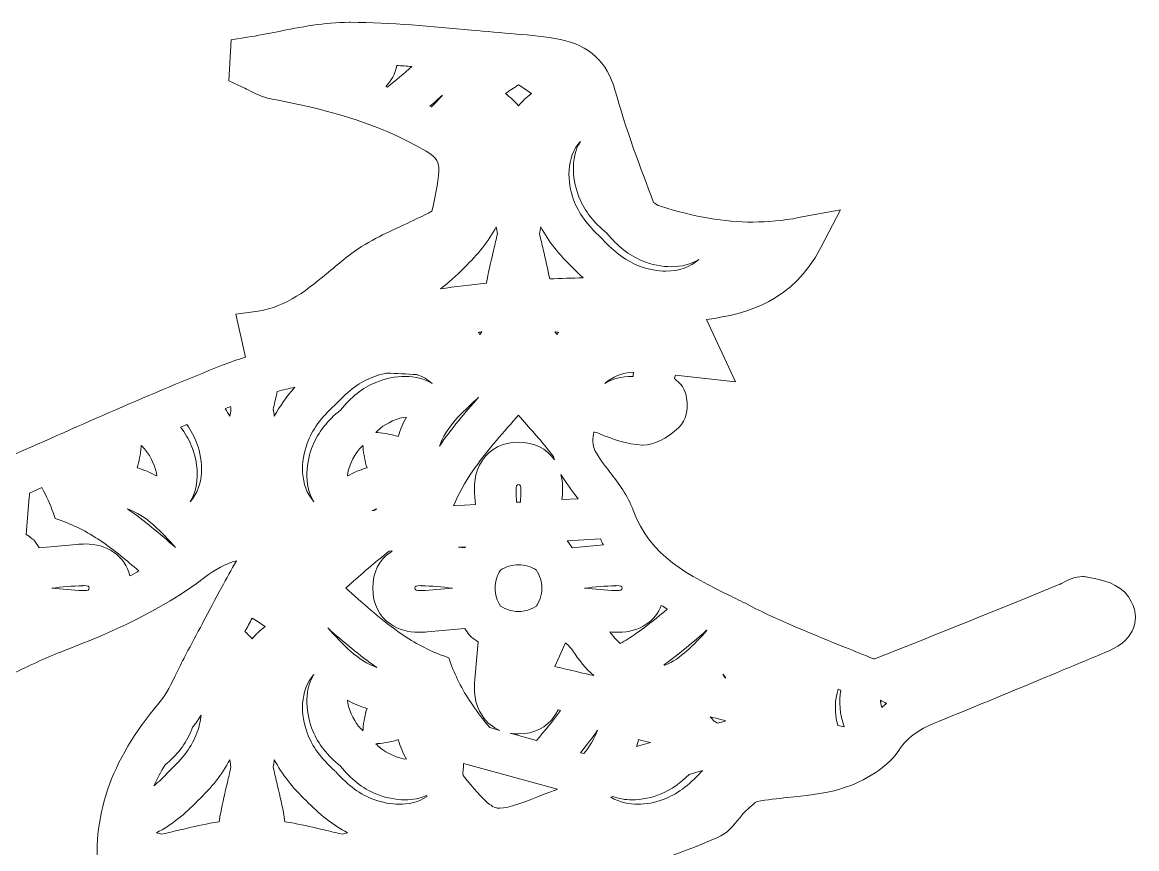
# Model space of a CAD drawing. Header units: inches. Extents: x 95 to 3545, y -2258 to -163.
# Drawn here: x 2875 to 3545, y -1879 to -1382 of the extents above; entities that cross this region are included whole.
import ezdxf

# ---------------------------------------------------------------- set-up
doc = ezdxf.new("R2010")
doc.units = ezdxf.units.IN
doc.header["$MEASUREMENT"] = 0
doc.layers.add('Layer 1', color=7, linetype='Continuous')

msp = doc.modelspace()

# ---------------------------------------------------------------- linework, layer by layer
at = {"layer": 'Layer 1', "lineweight": 0}
for points, knots in [([(2806.78, -2239.22), (2806.78, -2239.22), (2802.65, -2240.15), (2802.65, -2240.15), (2802.65, -2240.15), (2783.25, -2223.88), (2783.25, -2223.88), (2783.25, -2223.88), (2797.83, -2214.8), (2797.83, -2214.8), (2801.33, -2212.62), (2804.89, -2210.29), (2808.34, -2208.04), (2814.5, -2204.01), (2820.82, -2199.87), (2827.48, -2196.09), (2827.48, -2196.09), (2840.14, -2185.13), (2840.14, -2185.13), (2847.55, -2178.72), (2855.78, -2174.09), (2864.15, -2170.09), (2864.15, -2170.09), (2853.38, -2146.98), (2853.38, -2146.98), (2853.38, -2146.98), (2878.96, -2135.83), (2878.96, -2135.83), (2878.96, -2135.83), (2877.09, -2115.38), (2877.09, -2115.38), (2877.09, -2115.38), (2888.83, -2113.72), (2888.83, -2113.72), (2891.7, -2113.32), (2894.58, -2112.93), (2897.46, -2112.54), (2903.59, -2111.72), (2909.92, -2110.86), (2916, -2109.85), (2931.67, -2107.24), (2935.93, -2101.72), (2942.46, -2084.07), (2946.91, -2072.07), (2950.53, -2059), (2953.26, -2045.13), (2953.26, -2045.13), (2950.76, -2046.56), (2950.76, -2046.56), (2950.12, -2046.93), (2949.55, -2047.31), (2948.95, -2047.72), (2948.95, -2047.72), (2948.86, -2047.78), (2948.86, -2047.78), (2946.77, -2049.21), (2943.59, -2051.38), (2939.04, -2051.59), (2932.53, -2051.91), (2925.88, -2052.28), (2919.45, -2052.64), (2901.54, -2053.64), (2883.05, -2054.67), (2864.49, -2054.67), (2863, -2054.67), (2861.5, -2054.67), (2860.01, -2054.65), (2860.01, -2054.65), (2858.76, -2054.64), (2858.76, -2054.64), (2848, -2054.64), (2843.54, -2055.94), (2838.41, -2063.63), (2810.11, -2106.08), (2772.09, -2140.61), (2722.18, -2169.2), (2708.92, -2176.79), (2696.48, -2186.95), (2684.45, -2196.79), (2678.91, -2201.32), (2673.19, -2205.99), (2667.5, -2210.33), (2667.5, -2210.33), (2650.2, -2223.5), (2650.2, -2223.5), (2650.2, -2223.5), (2639.29, -2214.59), (2639.29, -2214.59), (2639.29, -2214.59), (2648.26, -2196), (2648.26, -2196), (2648.26, -2196), (2634.39, -2198.38), (2634.39, -2198.38), (2634.39, -2198.38), (2627.88, -2182.1), (2627.88, -2182.1), (2618.61, -2181.45), (2608.89, -2179.55), (2597.69, -2176.21), (2595.72, -2175.62), (2592.61, -2175.59), (2589.01, -2175.57), (2586.67, -2175.55), (2584.06, -2175.52), (2581.23, -2175.36), (2581.23, -2175.36), (2563.26, -2174.29), (2563.26, -2174.29), (2563.26, -2174.29), (2550.88, -2179.37), (2550.88, -2179.37), (2550.88, -2179.37), (2535.96, -2159.72), (2535.96, -2159.72), (2535.96, -2159.72), (2548.87, -2149.39), (2548.87, -2149.39), (2548.87, -2149.39), (2542.9, -2148.95), (2542.9, -2148.95), (2542.9, -2148.95), (2540.58, -2135.09), (2540.58, -2135.09), (2540.58, -2135.09), (2570.68, -2122.18), (2570.68, -2122.18), (2570.68, -2122.18), (2566.14, -2109.22), (2566.14, -2109.22), (2566.14, -2109.22), (2571.94, -2105.67), (2571.94, -2105.67), (2571.94, -2105.67), (2568.7, -2088.4), (2568.7, -2088.4), (2568.7, -2088.4), (2578.83, -2084.88), (2578.83, -2084.88), (2580.41, -2084.33), (2582.02, -2083.86), (2583.32, -2083.48), (2585.52, -2082.84), (2587.59, -2082.23), (2588.81, -2081.53), (2594, -2078.53), (2599.3, -2075.69), (2604.42, -2072.94), (2616.71, -2066.34), (2629.42, -2059.52), (2639.63, -2051.06), (2673.6, -2022.93), (2714.58, -2005.84), (2768.58, -1997.29), (2781.48, -1995.25), (2794.47, -1994.78), (2807.02, -1994.33), (2807.02, -1994.33), (2807.15, -1994.33), (2807.15, -1994.33), (2810.52, -1994.2), (2813.88, -1994.08), (2817.23, -1993.93), (2825.42, -1993.56), (2828.62, -1992.36), (2831.42, -1985.99), (2842.27, -1961.3), (2859.33, -1939.77), (2880.76, -1923.73), (2880.76, -1923.73), (2885.73, -1920), (2885.73, -1920), (2885.73, -1920), (2928.66, -1932.48), (2928.66, -1932.48), (2928.66, -1932.48), (2921.44, -1946.01), (2921.44, -1946.01), (2920.96, -1946.92), (2920.82, -1947.3), (2920.78, -1947.46), (2921.03, -1948.21), (2922.65, -1949.96), (2925.59, -1952.7), (2925.59, -1952.7), (2934.18, -1948.97), (2934.18, -1948.97), (2933.33, -1946.17), (2932.46, -1943.4), (2931.61, -1940.7), (2931.61, -1940.7), (2931.56, -1940.53), (2931.56, -1940.53), (2927.01, -1925.96), (2922.71, -1912.2), (2920.67, -1897.33), (2915.61, -1860.35), (2927.4, -1825.59), (2956.71, -1791.07), (2961.06, -1785.95), (2964.36, -1779.15), (2967.85, -1771.94), (2969.46, -1768.62), (2971.11, -1765.22), (2972.91, -1761.89), (2976.27, -1755.65), (2979.61, -1749.33), (2982.84, -1743.22), (2982.84, -1743.22), (2983.13, -1742.68), (2983.13, -1742.68), (2986.81, -1735.72), (2990.62, -1728.52), (2994.44, -1721.46), (2997.32, -1716.15), (3000.25, -1710.86), (3003.27, -1705.44), (2996.85, -1707.35), (2990.62, -1710.66), (2984.15, -1715.55), (2957.05, -1736.01), (2927.66, -1748.73), (2899.94, -1759.42), (2889.94, -1763.28), (2879.86, -1768.06), (2870.11, -1772.67), (2858.28, -1778.27), (2846.06, -1784.06), (2833.3, -1788.61), (2804.62, -1798.84), (2773.97, -1809.34), (2742.41, -1815.5), (2725.58, -1818.78), (2708.53, -1819.21), (2695.57, -1819.21), (2689.09, -1819.21), (2682.55, -1819.09), (2676.23, -1818.97), (2672.01, -1818.9), (2667.78, -1818.82), (2663.56, -1818.78), (2663.56, -1818.78), (2637.33, -1818.51), (2637.33, -1818.51), (2637.33, -1818.51), (2634.72, -1804.3), (2634.72, -1804.3), (2634.72, -1804.3), (2635.99, -1803.81), (2635.99, -1803.81), (2635.99, -1803.81), (2632.82, -1784.6), (2632.82, -1784.6), (2632.82, -1784.6), (2610.07, -1786.16), (2610.07, -1786.16), (2610.07, -1786.16), (2606.64, -1772.67), (2606.64, -1772.67), (2593.9, -1770.98), (2579.57, -1766.93), (2565.75, -1756.96), (2565.75, -1756.96), (2538.56, -1737.35), (2538.56, -1737.35), (2538.56, -1737.35), (2571.5, -1734.49), (2571.5, -1734.49), (2571.5, -1734.49), (2564.72, -1732.66), (2564.72, -1732.66), (2564.72, -1732.66), (2569.51, -1710.62), (2569.51, -1710.62), (2569.51, -1710.62), (2575.88, -1708.4), (2575.88, -1708.4), (2575.88, -1708.4), (2576.04, -1708.33), (2576.04, -1708.33), (2577.48, -1707.65), (2580.1, -1706.41), (2583.6, -1706.41), (2583.6, -1706.41), (2583.86, -1706.41), (2583.86, -1706.41), (2583.86, -1706.41), (2585.21, -1706.5), (2585.21, -1706.5), (2585.21, -1706.5), (2585.48, -1706.54), (2585.48, -1706.54), (2599.81, -1708.42), (2614.47, -1709.37), (2629.05, -1709.37), (2689.19, -1709.37), (2750.71, -1694.1), (2828.51, -1659.85), (2841.81, -1653.99), (2855.15, -1648.06), (2868.04, -1642.32), (2909.3, -1623.97), (2951.96, -1604.99), (2994.71, -1587.96), (2999.38, -1586.11), (3004.1, -1584.49), (3008.76, -1583.05), (3008.76, -1583.05), (3002.93, -1557.16), (3002.93, -1557.16), (3002.93, -1557.16), (3016.35, -1555.31), (3016.35, -1555.31), (3033.5, -1552.94), (3046.43, -1542.16), (3060.13, -1530.75), (3063.53, -1527.91), (3067.05, -1524.99), (3070.66, -1522.16), (3080.99, -1514.06), (3092.72, -1508.66), (3104.07, -1503.44), (3108.99, -1501.17), (3114.07, -1498.83), (3118.76, -1496.38), (3119.26, -1496.11), (3119.81, -1495.84), (3120.38, -1495.56), (3120.5, -1495.5), (3120.68, -1495.41), (3120.89, -1495.3), (3122.82, -1487.33), (3124.64, -1478.96), (3124.99, -1470.87), (3125.2, -1466.04), (3124.15, -1463.21), (3117.37, -1459.21), (3086.7, -1441.13), (3052.96, -1433.13), (3023.99, -1427.69), (3018.68, -1426.69), (3014.11, -1424.31), (3010.44, -1422.39), (3008.98, -1421.64), (3007.73, -1420.98), (3006.51, -1420.44), (3006.51, -1420.44), (2998.67, -1416.94), (2998.67, -1416.94), (2998.67, -1416.94), (3000.07, -1392.25), (3000.07, -1392.25), (3000.07, -1392.25), (3010, -1390.69), (3010, -1390.69), (3015.91, -1389.75), (3022.06, -1388.53), (3028, -1387.35), (3041.96, -1384.56), (3056.34, -1381.69), (3071.08, -1381.69), (3071.08, -1381.69), (3071.99, -1381.7), (3071.99, -1381.7), (3096.44, -1381.9), (3120.97, -1384.18), (3144.69, -1386.37), (3153.55, -1387.19), (3162.71, -1388.04), (3171.75, -1388.77), (3180.25, -1389.45), (3189.28, -1390.27), (3198.18, -1392.04), (3215.41, -1395.48), (3226.46, -1405.68), (3231.02, -1422.36), (3237.4, -1445.64), (3246.33, -1469.16), (3254.25, -1489.97), (3254.91, -1490.59), (3256.65, -1491.81), (3258.31, -1492.33), (3279.23, -1498.8), (3296.89, -1501.82), (3313.89, -1501.82), (3323.02, -1501.82), (3332.06, -1500.95), (3341.51, -1499.16), (3341.51, -1499.16), (3366.76, -1494.38), (3366.76, -1494.38), (3366.76, -1494.38), (3354.86, -1517.16), (3354.86, -1517.16), (3338.12, -1549.22), (3311.15, -1556.93), (3286.14, -1560.47), (3286.14, -1560.47), (3303.62, -1597.81), (3303.62, -1597.81), (3303.62, -1597.81), (3267.34, -1593.83), (3267.34, -1593.83), (3267.06, -1594.71), (3266.83, -1595.54), (3266.77, -1596.03), (3266.96, -1596.19), (3267.29, -1596.46), (3267.89, -1596.89), (3271.8, -1599.68), (3273.98, -1604.16), (3274.38, -1610.2), (3274.61, -1613.88), (3274.28, -1620.73), (3269.41, -1625.27), (3261.75, -1632.41), (3254.69, -1635.89), (3247.85, -1635.89), (3247.85, -1635.89), (3247.31, -1635.88), (3247.31, -1635.88), (3238.06, -1635.56), (3229.54, -1632.33), (3221.61, -1629.05), (3220.06, -1628.42), (3218.98, -1628.21), (3218.37, -1628.14), (3217.37, -1631.31), (3217.65, -1636.59), (3218.97, -1639.13), (3221.21, -1643.42), (3224.48, -1647.67), (3227.94, -1652.18), (3233.25, -1659.09), (3238.74, -1666.24), (3241.95, -1675.16), (3251.83, -1702.66), (3275.64, -1714.39), (3300.84, -1726.81), (3300.84, -1726.81), (3300.95, -1726.86), (3300.95, -1726.86), (3304.66, -1728.69), (3308.5, -1730.58), (3312.34, -1732.55), (3330.72, -1741.98), (3350.56, -1749.95), (3369.74, -1757.66), (3375.2, -1759.85), (3380.84, -1762.12), (3386.48, -1764.43), (3387.22, -1764.4), (3388.17, -1764.21), (3388.82, -1763.95), (3418.54, -1752.13), (3448.7, -1739.91), (3477.86, -1728.09), (3477.86, -1728.09), (3498.68, -1719.65), (3498.68, -1719.65), (3499.01, -1719.52), (3499.88, -1719.03), (3500.45, -1718.71), (3503.92, -1716.77), (3507.74, -1714.98), (3512.19, -1714.98), (3513.24, -1714.98), (3514.29, -1715.08), (3515.29, -1715.29), (3515.29, -1715.29), (3516.19, -1715.46), (3516.19, -1715.46), (3523.85, -1716.98), (3534.34, -1719.05), (3539.95, -1727.25), (3544.86, -1734.41), (3544.47, -1740.7), (3543.27, -1744.72), (3540.63, -1753.59), (3532.53, -1757.93), (3525.77, -1760.72), (3516.05, -1764.74), (3506.34, -1768.78), (3496.63, -1772.82), (3496.63, -1772.82), (3493.75, -1774.02), (3493.75, -1774.02), (3471.48, -1783.29), (3448.51, -1792.85), (3425.67, -1802.06), (3414.84, -1806.43), (3407.81, -1810.52), (3401.7, -1819.63), (3393.66, -1831.6), (3377.81, -1839.53), (3365.65, -1842.96), (3355.38, -1845.86), (3345, -1846.89), (3334.96, -1847.89), (3328.81, -1848.51), (3322.46, -1849.14), (3316.59, -1850.19), (3315.4, -1850.71), (3312.32, -1853.52), (3311.14, -1854.6), (3311.14, -1854.6), (3309.81, -1855.8), (3309.81, -1855.8), (3308.69, -1856.81), (3307.4, -1858.44), (3306.03, -1860.16), (3302.78, -1864.27), (3298.74, -1869.37), (3292.34, -1872.08), (3268.27, -1882.26), (3244.75, -1890.64), (3220.58, -1897.63), (3241.02, -1911.17), (3253.15, -1928.72), (3256.65, -1949.81), (3260.95, -1975.76), (3251.16, -2005.77), (3229.79, -2032.16), (3226.19, -2036.61), (3222.74, -2041.55), (3219.4, -2046.33), (3216.77, -2050.11), (3214.05, -2054), (3211.14, -2057.85), (3209.15, -2060.47), (3207.14, -2063.2), (3205.2, -2065.83), (3198.85, -2074.46), (3192.3, -2083.37), (3184.57, -2091.41), (3175.13, -2101.23), (3165.27, -2110.82), (3155.73, -2120.09), (3155.73, -2120.09), (3155.56, -2120.25), (3155.56, -2120.25), (3142.93, -2132.54), (3129.86, -2145.24), (3117.95, -2158.35), (3091.46, -2187.51), (3057.04, -2196.84), (3023.74, -2205.85), (3023.74, -2205.85), (3023.1, -2206.03), (3023.1, -2206.03), (3004.67, -2211.02), (2986.08, -2215.83), (2968.1, -2220.48), (2968.1, -2220.48), (2967.59, -2220.61), (2967.59, -2220.61), (2959.67, -2222.66), (2951.79, -2224.69), (2944, -2226.73), (2944, -2226.73), (2908.14, -2236.09), (2908.14, -2236.09), (2908.14, -2236.09), (2912.98, -2229.94), (2912.98, -2229.94), (2912.98, -2229.94), (2812.98, -2258.31), (2812.98, -2258.31), (2812.98, -2258.31), (2806.78, -2239.22), (2806.78, -2239.22)], [0, 0, 0, 0, 1, 1, 1, 2, 2, 2, 3, 3, 3, 4, 4, 4, 5, 5, 5, 6, 6, 6, 7, 7, 7, 8, 8, 8, 9, 9, 9, 10, 10, 10, 11, 11, 11, 12, 12, 12, 13, 13, 13, 14, 14, 14, 15, 15, 15, 16, 16, 16, 17, 17, 17, 18, 18, 18, 19, 19, 19, 20, 20, 20, 21, 21, 21, 22, 22, 22, 23, 23, 23, 24, 24, 24, 25, 25, 25, 26, 26, 26, 27, 27, 27, 28, 28, 28, 29, 29, 29, 30, 30, 30, 31, 31, 31, 32, 32, 32, 33, 33, 33, 34, 34, 34, 35, 35, 35, 36, 36, 36, 37, 37, 37, 38, 38, 38, 39, 39, 39, 40, 40, 40, 41, 41, 41, 42, 42, 42, 43, 43, 43, 44, 44, 44, 45, 45, 45, 46, 46, 46, 47, 47, 47, 48, 48, 48, 49, 49, 49, 50, 50, 50, 51, 51, 51, 52, 52, 52, 53, 53, 53, 54, 54, 54, 55, 55, 55, 56, 56, 56, 57, 57, 57, 58, 58, 58, 59, 59, 59, 60, 60, 60, 61, 61, 61, 62, 62, 62, 63, 63, 63, 64, 64, 64, 65, 65, 65, 66, 66, 66, 67, 67, 67, 68, 68, 68, 69, 69, 69, 70, 70, 70, 71, 71, 71, 72, 72, 72, 73, 73, 73, 74, 74, 74, 75, 75, 75, 76, 76, 76, 77, 77, 77, 78, 78, 78, 79, 79, 79, 80, 80, 80, 81, 81, 81, 82, 82, 82, 83, 83, 83, 84, 84, 84, 85, 85, 85, 86, 86, 86, 87, 87, 87, 88, 88, 88, 89, 89, 89, 90, 90, 90, 91, 91, 91, 92, 92, 92, 93, 93, 93, 94, 94, 94, 95, 95, 95, 96, 96, 96, 97, 97, 97, 98, 98, 98, 99, 99, 99, 100, 100, 100, 101, 101, 101, 102, 102, 102, 103, 103, 103, 104, 104, 104, 105, 105, 105, 106, 106, 106, 107, 107, 107, 108, 108, 108, 109, 109, 109, 110, 110, 110, 111, 111, 111, 112, 112, 112, 113, 113, 113, 114, 114, 114, 115, 115, 115, 116, 116, 116, 117, 117, 117, 118, 118, 118, 119, 119, 119, 120, 120, 120, 121, 121, 121, 122, 122, 122, 123, 123, 123, 124, 124, 124, 125, 125, 125, 126, 126, 126, 127, 127, 127, 128, 128, 128, 129, 129, 129, 130, 130, 130, 131, 131, 131, 132, 132, 132, 133, 133, 133, 134, 134, 134, 135, 135, 135, 136, 136, 136, 137, 137, 137, 138, 138, 138, 139, 139, 139, 140, 140, 140, 141, 141, 141, 142, 142, 142, 143, 143, 143, 144, 144, 144, 145, 145, 145, 146, 146, 146, 147, 147, 147, 148, 148, 148, 149, 149, 149, 150, 150, 150, 151, 151, 151, 152, 152, 152, 153, 153, 153, 154, 154, 154, 155, 155, 155, 156, 156, 156, 157, 157, 157, 158, 158, 158, 159, 159, 159, 160, 160, 160, 161, 161, 161, 162, 162, 162, 163, 163, 163, 164, 164, 164, 165, 165, 165, 166, 166, 166, 167, 167, 167, 168, 168, 168, 169, 169, 169, 170, 170, 170, 171, 171, 171, 172, 172, 172, 173, 173, 173, 174, 174, 174, 175, 175, 175, 176, 176, 176, 177, 177, 177, 178, 178, 178, 179, 179, 179, 180, 180, 180, 181, 181, 181, 182, 182, 182, 183, 183, 183, 184, 184, 184, 185, 185, 185, 186, 186, 186, 187, 187, 187, 188, 188, 188, 189, 189, 189, 190, 190, 190, 190]), ([(3094.14, -1420.68), (3099.12, -1416.7), (3104.03, -1412.5), (3108.85, -1408.28), (3105.7, -1408.05), (3102.68, -1407.85), (3099.78, -1407.67), (3098.76, -1412.72), (3096.52, -1416.94), (3093.09, -1420.29), (3093.44, -1420.42), (3093.79, -1420.55), (3094.14, -1420.68)], [0, 0, 0, 0, 1, 1, 1, 2, 2, 2, 3, 3, 3, 4, 4, 4, 4]), ([(3165.18, -1424.56), (3168.03, -1426.73), (3170.64, -1429.17), (3172.98, -1431.87), (3175.33, -1429.17), (3177.94, -1426.73), (3180.79, -1424.56), (3178.23, -1422.68), (3175.65, -1420.96), (3172.98, -1419.4), (3170.32, -1420.97), (3167.73, -1422.68), (3165.18, -1424.56)], [0, 0, 0, 0, 1, 1, 1, 2, 2, 2, 3, 3, 3, 4, 4, 4, 4]), ([(3120.66, -1432.59), (3122.91, -1430.27), (3125.12, -1427.88), (3127.28, -1425.55), (3124.79, -1427.74), (3122.28, -1429.93), (3119.73, -1432.1), (3120.04, -1432.26), (3120.35, -1432.43), (3120.66, -1432.59)], [0, 0, 0, 0, 1, 1, 1, 2, 2, 2, 3, 3, 3, 3]), ([(3210.22, -1453.29), (3201.37, -1463.09), (3202.32, -1478), (3206.15, -1488.44), (3209.07, -1496.39), (3214.5, -1503.89), (3222.74, -1511.36), (3222.74, -1511.36), (3223.03, -1511.62), (3223.03, -1511.62), (3223.03, -1511.62), (3223.28, -1511.9), (3223.28, -1511.9), (3230.76, -1520.15), (3238.25, -1525.57), (3246.2, -1528.49), (3251.29, -1530.36), (3256.62, -1531.35), (3261.63, -1531.35), (3269.61, -1531.35), (3276.39, -1528.94), (3281.44, -1524.34), (3281.44, -1524.34), (3281.44, -1524.34), (3281.44, -1524.34), (3276.86, -1527.2), (3271.21, -1528.7), (3264.94, -1528.7), (3259.25, -1528.7), (3253.03, -1527.42), (3247.42, -1525.1), (3239.48, -1521.81), (3232.34, -1516.21), (3226.2, -1508.45), (3218.44, -1502.31), (3212.84, -1495.17), (3209.55, -1487.23), (3205.62, -1477.74), (3203.75, -1463.73), (3210.22, -1453.29)], [0, 0, 0, 0, 1, 1, 1, 2, 2, 2, 3, 3, 3, 4, 4, 4, 5, 5, 5, 6, 6, 6, 7, 7, 7, 8, 8, 8, 9, 9, 9, 10, 10, 10, 11, 11, 11, 12, 12, 12, 13, 13, 13, 13]), ([(3140.44, -1529.12), (3135.77, -1534.07), (3130.97, -1538.35), (3125.98, -1541.99), (3134.97, -1540.69), (3144.23, -1539.58), (3153.73, -1538.65), (3153.86, -1537.89), (3153.99, -1537.14), (3154.13, -1536.4), (3155.26, -1530.33), (3156.72, -1524.21), (3158.12, -1518.3), (3158.86, -1515.2), (3159.61, -1512.02), (3160.31, -1508.88), (3160.05, -1507.48), (3159.81, -1506.1), (3159.59, -1504.72), (3154.94, -1513.37), (3148.59, -1521.44), (3140.44, -1529.12)], [0, 0, 0, 0, 1, 1, 1, 2, 2, 2, 3, 3, 3, 4, 4, 4, 5, 5, 5, 6, 6, 6, 7, 7, 7, 7]), ([(3185.65, -1508.88), (3186.35, -1512.01), (3187.11, -1515.18), (3187.84, -1518.26), (3189.22, -1524.08), (3190.64, -1530.05), (3191.76, -1536), (3198.41, -1535.71), (3205.14, -1535.51), (3211.9, -1535.39), (3209.75, -1533.44), (3207.64, -1531.36), (3205.53, -1529.12), (3197.37, -1521.44), (3191.03, -1513.37), (3186.38, -1504.72), (3186.16, -1506.1), (3185.91, -1507.48), (3185.65, -1508.88)], [0, 0, 0, 0, 1, 1, 1, 2, 2, 2, 3, 3, 3, 4, 4, 4, 5, 5, 5, 6, 6, 6, 6]), ([(3148.79, -1568.19), (3149.13, -1568.61), (3149.47, -1569.04), (3149.8, -1569.47), (3150.21, -1568.91), (3150.62, -1568.35), (3151.02, -1567.78), (3150.26, -1567.92), (3149.52, -1568.05), (3148.79, -1568.19)], [0, 0, 0, 0, 1, 1, 1, 2, 2, 2, 3, 3, 3, 3]), ([(3194.93, -1567.77), (3195.33, -1568.34), (3195.74, -1568.9), (3196.15, -1569.47), (3196.49, -1569.03), (3196.82, -1568.6), (3197.17, -1568.18), (3196.4, -1568.03), (3195.66, -1567.9), (3194.93, -1567.77)], [0, 0, 0, 0, 1, 1, 1, 2, 2, 2, 3, 3, 3, 3]), ([(3092.71, -1592.92), (3090.33, -1593.41), (3088.05, -1594.06), (3085.93, -1594.84), (3077.98, -1597.76), (3070.49, -1603.18), (3063.02, -1611.42), (3063.02, -1611.42), (3062.76, -1611.71), (3062.76, -1611.71), (3062.76, -1611.71), (3062.47, -1611.97), (3062.47, -1611.97), (3054.23, -1619.44), (3048.8, -1626.94), (3045.88, -1634.88), (3042.05, -1645.33), (3041.1, -1660.24), (3049.95, -1670.04), (3043.48, -1659.6), (3045.35, -1645.59), (3049.28, -1636.1), (3052.57, -1628.16), (3058.17, -1621.02), (3065.93, -1614.88), (3072.07, -1607.12), (3079.21, -1601.52), (3087.15, -1598.23), (3092.77, -1595.9), (3099.01, -1594.62), (3104.71, -1594.62), (3110.91, -1594.62), (3116.49, -1596.09), (3121.06, -1598.91), (3118.43, -1596.52), (3115.34, -1594.74), (3111.82, -1593.58), (3105.75, -1593.15), (3099.66, -1592.85), (3093.71, -1592.71), (3093.55, -1592.75), (3092.71, -1592.92), (3092.71, -1592.92)], [0, 0, 0, 0, 1, 1, 1, 2, 2, 2, 3, 3, 3, 4, 4, 4, 5, 5, 5, 6, 6, 6, 7, 7, 7, 8, 8, 8, 9, 9, 9, 10, 10, 10, 11, 11, 11, 12, 12, 12, 13, 13, 13, 14, 14, 14, 14]), ([(3242.23, -1592.06), (3235.3, -1592.49), (3229.38, -1594.84), (3224.84, -1598.95), (3229.42, -1596.11), (3235.02, -1594.62), (3241.24, -1594.62), (3241.47, -1594.62), (3241.71, -1594.62), (3241.94, -1594.63), (3242, -1593.74), (3242.1, -1592.88), (3242.23, -1592.06)], [0, 0, 0, 0, 1, 1, 1, 2, 2, 2, 3, 3, 3, 4, 4, 4, 4]), ([(3025.38, -1614.45), (3025.64, -1615.84), (3025.89, -1617.23), (3026.11, -1618.61), (3029.38, -1612.53), (3033.48, -1606.74), (3038.47, -1601.17), (3034.93, -1601.94), (3031.39, -1602.75), (3027.91, -1603.62), (3027.91, -1603.62), (3027.61, -1604.87), (3027.61, -1604.87), (3026.86, -1608.03), (3026.09, -1611.26), (3025.38, -1614.45)], [0, 0, 0, 0, 1, 1, 1, 2, 2, 2, 3, 3, 3, 4, 4, 4, 5, 5, 5, 5]), ([(3147.86, -1608.23), (3143.36, -1612.39), (3139, -1616.48), (3135.11, -1620.8), (3130.67, -1625.72), (3127.36, -1631.17), (3125.41, -1636.49), (3132.63, -1626.03), (3140.82, -1616.46), (3148.99, -1607.19), (3148.64, -1607.51), (3147.86, -1608.23), (3147.86, -1608.23)], [0, 0, 0, 0, 1, 1, 1, 2, 2, 2, 3, 3, 3, 4, 4, 4, 4]), ([(2996.63, -1614.03), (2997.58, -1615.54), (2998.48, -1617.08), (2999.32, -1618.63), (2999.54, -1617.24), (2999.78, -1615.85), (3000.05, -1614.45), (2999.92, -1613.9), (2999.8, -1613.35), (2999.67, -1612.8), (2998.67, -1613.21), (2997.66, -1613.61), (2996.63, -1614.03)], [0, 0, 0, 0, 1, 1, 1, 2, 2, 2, 3, 3, 3, 4, 4, 4, 4]), ([(3088.08, -1628.41), (3092.73, -1628.79), (3096.88, -1629.59), (3100.63, -1630.83), (3100.65, -1630.76), (3100.67, -1630.69), (3100.69, -1630.62), (3101.83, -1626.7), (3103.42, -1622.89), (3105.52, -1619.07), (3100.74, -1619.26), (3093.35, -1622.98), (3090.03, -1625.67), (3089.07, -1626.45), (3088.13, -1627.34), (3087.2, -1628.34), (3087.2, -1628.34), (3088.08, -1628.41), (3088.08, -1628.41)], [0, 0, 0, 0, 1, 1, 1, 2, 2, 2, 3, 3, 3, 4, 4, 4, 5, 5, 5, 6, 6, 6, 6]), ([(3171.53, -1619.62), (3162.53, -1629.8), (3153.23, -1640.32), (3145.44, -1651.45), (3140.8, -1658.09), (3136.85, -1665.3), (3133.89, -1672.51), (3133.89, -1672.51), (3147.1, -1671.74), (3147.1, -1671.74), (3147.1, -1671.74), (3146.69, -1667.2), (3146.69, -1667.2), (3146.14, -1660.87), (3146.15, -1652.64), (3151.26, -1645.05), (3155.97, -1638.08), (3163.45, -1634.33), (3172.89, -1634.23), (3182.55, -1634.33), (3189.83, -1637.92), (3194.6, -1644.89), (3194.39, -1644.19), (3194.2, -1643.46), (3194.02, -1642.72), (3188.2, -1635.27), (3181.93, -1628.1), (3175.48, -1620.81), (3175.48, -1620.81), (3173.49, -1618.55), (3172.98, -1617.98), (3172.18, -1618.89), (3171.53, -1619.62), (3171.53, -1619.62)], [0, 0, 0, 0, 1, 1, 1, 2, 2, 2, 3, 3, 3, 4, 4, 4, 5, 5, 5, 6, 6, 6, 7, 7, 7, 8, 8, 8, 9, 9, 9, 10, 10, 10, 11, 11, 11, 11]), ([(2969.74, -1625.12), (2972.41, -1628.58), (2974.56, -1632.26), (2976.15, -1636.1), (2980.08, -1645.59), (2981.95, -1659.61), (2975.48, -1670.04), (2984.33, -1660.24), (2983.38, -1645.33), (2979.54, -1634.88), (2978.12, -1631), (2976.11, -1627.27), (2973.46, -1623.57), (2972.2, -1624.09), (2970.96, -1624.61), (2969.74, -1625.12)], [0, 0, 0, 0, 1, 1, 1, 2, 2, 2, 3, 3, 3, 4, 4, 4, 5, 5, 5, 5]), ([(2943.76, -1649.65), (2947.69, -1650.78), (2951.51, -1652.38), (2955.34, -1654.49), (2955.23, -1650.07), (2951.6, -1642.55), (2948.7, -1638.98), (2947.92, -1638.02), (2947.04, -1637.08), (2946.04, -1636.15), (2946.04, -1636.15), (2945.97, -1637.04), (2945.97, -1637.04), (2945.59, -1641.68), (2944.79, -1645.83), (2943.55, -1649.59), (2943.62, -1649.61), (2943.69, -1649.63), (2943.76, -1649.65)], [0, 0, 0, 0, 1, 1, 1, 2, 2, 2, 3, 3, 3, 4, 4, 4, 5, 5, 5, 6, 6, 6, 6]), ([(3079.39, -1636.15), (3078.39, -1637.08), (3077.5, -1638.02), (3076.72, -1638.98), (3073.83, -1642.55), (3070.2, -1650.07), (3070.09, -1654.49), (3073.91, -1652.38), (3077.73, -1650.78), (3081.67, -1649.65), (3081.74, -1649.63), (3081.81, -1649.61), (3081.88, -1649.59), (3080.64, -1645.83), (3079.84, -1641.69), (3079.46, -1637.04), (3079.46, -1637.04), (3079.39, -1636.15), (3079.39, -1636.15)], [0, 0, 0, 0, 1, 1, 1, 2, 2, 2, 3, 3, 3, 4, 4, 4, 5, 5, 5, 6, 6, 6, 6]), ([(3198.5, -1653.55), (3199.75, -1658.44), (3199.63, -1663.2), (3199.27, -1667.2), (3199.27, -1667.2), (3199.14, -1668.71), (3199.14, -1668.71), (3199.14, -1668.71), (3208.8, -1668.15), (3208.8, -1668.15), (3208.6, -1667.88), (3208.39, -1667.61), (3208.19, -1667.35), (3204.86, -1663.02), (3201.43, -1658.56), (3198.5, -1653.55)], [0, 0, 0, 0, 1, 1, 1, 2, 2, 2, 3, 3, 3, 4, 4, 4, 5, 5, 5, 5]), ([(2912.3, -1695.4), (2919.04, -1695.4), (2924.45, -1696.93), (2929.33, -1700.22), (2934.4, -1703.64), (2937.77, -1708.54), (2939.27, -1714.6), (2941.09, -1713.62), (2942.88, -1712.62), (2944.64, -1711.62), (2937.08, -1705.09), (2930.25, -1699.52), (2922.93, -1694.39), (2915.07, -1688.89), (2906.41, -1684.37), (2897.89, -1681.32), (2897.89, -1681.32), (2894.34, -1680.04), (2894.34, -1680.04), (2894.34, -1680.04), (2893.06, -1676.49), (2893.06, -1676.49), (2891.27, -1671.5), (2888.97, -1666.47), (2886.21, -1661.5), (2886.21, -1661.5), (2878.91, -1664.75), (2878.91, -1664.75), (2878.87, -1665.53), (2878.81, -1666.35), (2878.73, -1667.2), (2878.73, -1667.2), (2876.75, -1689.64), (2876.75, -1689.64), (2878.12, -1690.49), (2879.44, -1691.42), (2880.69, -1692.41), (2880.69, -1692.41), (2881.4, -1692.98), (2881.4, -1692.98), (2881.4, -1692.98), (2881.97, -1693.69), (2881.97, -1693.69), (2882.96, -1694.94), (2883.89, -1696.26), (2884.74, -1697.63), (2884.74, -1697.63), (2907.18, -1695.65), (2907.18, -1695.65), (2909.07, -1695.48), (2910.75, -1695.4), (2912.3, -1695.4)], [0, 0, 0, 0, 1, 1, 1, 2, 2, 2, 3, 3, 3, 4, 4, 4, 5, 5, 5, 6, 6, 6, 7, 7, 7, 8, 8, 8, 9, 9, 9, 10, 10, 10, 11, 11, 11, 12, 12, 12, 13, 13, 13, 14, 14, 14, 15, 15, 15, 16, 16, 16, 17, 17, 17, 17]), ([(3172.98, -1659.66), (3171.93, -1659.79), (3171.41, -1660.19), (3171.52, -1663.63), (3171.58, -1665.67), (3171.69, -1667.88), (3171.87, -1670.3), (3171.87, -1670.3), (3174.11, -1670.17), (3174.11, -1670.17), (3174.28, -1667.81), (3174.39, -1665.68), (3174.45, -1663.63), (3174.56, -1660.19), (3174.04, -1659.79), (3172.98, -1659.66)], [0, 0, 0, 0, 1, 1, 1, 2, 2, 2, 3, 3, 3, 4, 4, 4, 5, 5, 5, 5]), ([(2937.72, -1674.27), (2947.87, -1681.26), (2957.29, -1689.23), (2966.68, -1697.49), (2966.7, -1697.47), (2966.72, -1697.46), (2966.74, -1697.44), (2962.5, -1692.86), (2958.13, -1688.16), (2953.58, -1684.06), (2948.63, -1679.6), (2943.11, -1676.23), (2937.72, -1674.27)], [0, 0, 0, 0, 1, 1, 1, 2, 2, 2, 3, 3, 3, 4, 4, 4, 4]), ([(3087.67, -1674.3), (3086.79, -1674.62), (3085.92, -1674.97), (3085.04, -1675.36), (3085.04, -1675.36), (3086.24, -1675.29), (3086.24, -1675.29), (3086.72, -1674.96), (3087.19, -1674.63), (3087.67, -1674.3)], [0, 0, 0, 0, 1, 1, 1, 2, 2, 2, 3, 3, 3, 3]), ([(3202.51, -1693.69), (3203.5, -1694.94), (3204.43, -1696.26), (3205.28, -1697.63), (3205.28, -1697.63), (3224.07, -1695.97), (3224.07, -1695.97), (3223.43, -1694.77), (3222.81, -1693.55), (3222.22, -1692.31), (3222.22, -1692.31), (3202.33, -1693.47), (3202.33, -1693.47), (3202.33, -1693.47), (3202.51, -1693.69), (3202.51, -1693.69)], [0, 0, 0, 0, 1, 1, 1, 2, 2, 2, 3, 3, 3, 4, 4, 4, 5, 5, 5, 5]), ([(3161.75, -1807.5), (3157.46, -1805.71), (3153.96, -1802.81), (3151.26, -1798.82), (3146.15, -1791.23), (3146.14, -1783), (3146.69, -1776.67), (3146.69, -1776.67), (3148.68, -1754.23), (3148.68, -1754.23), (3147.3, -1753.38), (3145.99, -1752.45), (3144.74, -1751.46), (3144.74, -1751.46), (3144.03, -1750.89), (3144.03, -1750.89), (3144.03, -1750.89), (3143.46, -1750.18), (3143.46, -1750.18), (3142.47, -1748.93), (3141.54, -1747.61), (3140.69, -1746.24), (3140.69, -1746.24), (3118.25, -1748.22), (3118.25, -1748.22), (3116.36, -1748.39), (3114.68, -1748.47), (3113.12, -1748.47), (3106.39, -1748.47), (3100.98, -1746.94), (3096.1, -1743.65), (3089.12, -1738.95), (3085.38, -1731.47), (3085.28, -1722.02), (3085.38, -1712.29), (3089.02, -1704.98), (3096.1, -1700.22), (3096.41, -1700.01), (3096.72, -1699.81), (3097.04, -1699.61), (3097.04, -1699.61), (3095.27, -1699.71), (3095.27, -1699.71), (3086.81, -1706.22), (3078.61, -1713.47), (3070.66, -1720.49), (3070.12, -1720.97), (3069.57, -1721.45), (3069.03, -1721.94), (3069.57, -1722.41), (3070.11, -1722.89), (3070.65, -1723.37), (3080.85, -1732.39), (3091.37, -1741.69), (3102.5, -1749.48), (3110.36, -1754.98), (3119.01, -1759.5), (3127.53, -1762.55), (3127.53, -1762.55), (3131.09, -1763.83), (3131.09, -1763.83), (3131.09, -1763.83), (3132.36, -1767.38), (3132.36, -1767.38), (3135.42, -1775.9), (3139.94, -1784.56), (3145.44, -1792.42), (3148.39, -1796.64), (3151.74, -1801.03), (3155.66, -1805.82), (3155.66, -1805.82), (3161.75, -1807.5), (3161.75, -1807.5)], [0, 0, 0, 0, 1, 1, 1, 2, 2, 2, 3, 3, 3, 4, 4, 4, 5, 5, 5, 6, 6, 6, 7, 7, 7, 8, 8, 8, 9, 9, 9, 10, 10, 10, 11, 11, 11, 12, 12, 12, 13, 13, 13, 14, 14, 14, 15, 15, 15, 16, 16, 16, 17, 17, 17, 18, 18, 18, 19, 19, 19, 20, 20, 20, 21, 21, 21, 22, 22, 22, 23, 23, 23, 24, 24, 24, 24]), ([(3140.69, -1697.63), (3140.81, -1697.43), (3140.93, -1697.24), (3141.06, -1697.04), (3141.06, -1697.04), (3136.85, -1697.29), (3136.85, -1697.29), (3136.85, -1697.29), (3140.69, -1697.63), (3140.69, -1697.63)], [0, 0, 0, 0, 1, 1, 1, 2, 2, 2, 3, 3, 3, 3]), ([(3162.19, -1732.72), (3165.45, -1734.83), (3169.18, -1735.94), (3173.02, -1735.96), (3176.8, -1735.94), (3180.51, -1734.83), (3183.76, -1732.74), (3183.96, -1732.41), (3184.16, -1732.07), (3184.37, -1731.7), (3184.37, -1731.7), (3185.95, -1728.19), (3185.95, -1728.19), (3186.64, -1726.13), (3187, -1724.02), (3187, -1721.9), (3186.99, -1718.11), (3185.87, -1714.4), (3183.77, -1711.15), (3180.53, -1709.05), (3176.81, -1707.94), (3172.98, -1707.91), (3169.16, -1707.94), (3165.44, -1709.05), (3162.19, -1711.15), (3160.09, -1714.4), (3158.98, -1718.13), (3158.96, -1721.97), (3158.98, -1725.76), (3160.09, -1729.47), (3162.19, -1732.72)], [0, 0, 0, 0, 1, 1, 1, 2, 2, 2, 3, 3, 3, 4, 4, 4, 5, 5, 5, 6, 6, 6, 7, 7, 7, 8, 8, 8, 9, 9, 9, 10, 10, 10, 10]), ([(2892.2, -1721.94), (2898.36, -1722.59), (2904.68, -1723.22), (2910.75, -1723.4), (2910.93, -1723.41), (2911.1, -1723.41), (2911.27, -1723.41), (2914.24, -1723.41), (2914.58, -1723), (2914.72, -1721.94), (2914.58, -1720.87), (2914.24, -1720.46), (2911.28, -1720.46), (2911.1, -1720.46), (2910.93, -1720.46), (2910.75, -1720.47), (2904.68, -1720.65), (2898.36, -1721.28), (2892.2, -1721.94)], [0, 0, 0, 0, 1, 1, 1, 2, 2, 2, 3, 3, 3, 4, 4, 4, 5, 5, 5, 6, 6, 6, 6]), ([(3110.71, -1721.94), (3110.84, -1723), (3111.19, -1723.41), (3114.15, -1723.41), (3114.32, -1723.41), (3114.5, -1723.41), (3114.68, -1723.4), (3120.75, -1723.22), (3127.06, -1722.59), (3133.23, -1721.94), (3127.06, -1721.28), (3120.75, -1720.65), (3114.68, -1720.47), (3114.5, -1720.46), (3114.32, -1720.46), (3114.15, -1720.46), (3111.19, -1720.46), (3110.84, -1720.87), (3110.71, -1721.94)], [0, 0, 0, 0, 1, 1, 1, 2, 2, 2, 3, 3, 3, 4, 4, 4, 5, 5, 5, 6, 6, 6, 6]), ([(3212.74, -1721.94), (3218.9, -1722.59), (3225.22, -1723.22), (3231.29, -1723.4), (3231.47, -1723.41), (3231.64, -1723.41), (3231.81, -1723.41), (3234.78, -1723.41), (3235.12, -1723), (3235.26, -1721.94), (3235.12, -1720.87), (3234.78, -1720.46), (3231.82, -1720.46), (3231.64, -1720.46), (3231.47, -1720.46), (3231.29, -1720.47), (3225.22, -1720.65), (3218.9, -1721.28), (3212.74, -1721.94)], [0, 0, 0, 0, 1, 1, 1, 2, 2, 2, 3, 3, 3, 4, 4, 4, 5, 5, 5, 6, 6, 6, 6]), ([(3228.02, -1748.25), (3229.89, -1750.86), (3231.93, -1753.19), (3234.17, -1755.28), (3237.45, -1753.45), (3240.57, -1751.51), (3243.46, -1749.48), (3250.37, -1744.64), (3256.81, -1739.41), (3262.48, -1734.58), (3261.24, -1733.82), (3260.05, -1733.07), (3258.88, -1732.31), (3257.13, -1736.99), (3254.11, -1740.79), (3249.87, -1743.65), (3244.99, -1746.94), (3239.58, -1748.47), (3232.84, -1748.47), (3231.37, -1748.47), (3229.79, -1748.4), (3228.02, -1748.25)], [0, 0, 0, 0, 1, 1, 1, 2, 2, 2, 3, 3, 3, 4, 4, 4, 5, 5, 5, 6, 6, 6, 7, 7, 7, 7]), ([(3008.46, -1748.08), (3009.95, -1749.44), (3011.37, -1750.89), (3012.71, -1752.42), (3015.05, -1749.71), (3017.67, -1747.27), (3020.52, -1745.1), (3017.99, -1743.23), (3015.42, -1741.54), (3012.78, -1739.98), (3011.34, -1742.68), (3009.9, -1745.38), (3008.46, -1748.08)], [0, 0, 0, 0, 1, 1, 1, 2, 2, 2, 3, 3, 3, 4, 4, 4, 4]), ([(3058.22, -1745.91), (3062.6, -1750.66), (3067.14, -1755.56), (3071.85, -1759.81), (3076.79, -1764.27), (3082.32, -1767.64), (3087.71, -1769.6), (3077.24, -1762.38), (3067.59, -1754.16), (3058.22, -1745.91)], [0, 0, 0, 0, 1, 1, 1, 2, 2, 2, 3, 3, 3, 3]), ([(3261.29, -1768.3), (3265.79, -1766.24), (3270.3, -1763.25), (3274.12, -1759.81), (3278.34, -1756.01), (3282.41, -1751.69), (3286.36, -1747.43), (3286.29, -1747.39), (3286.21, -1747.36), (3286.14, -1747.32), (3278.41, -1754.09), (3269.72, -1761.47), (3260.38, -1768.1), (3260.68, -1768.17), (3260.99, -1768.24), (3261.29, -1768.3)], [0, 0, 0, 0, 1, 1, 1, 2, 2, 2, 3, 3, 3, 4, 4, 4, 5, 5, 5, 5]), ([(3200.53, -1770.38), (3206.36, -1771.77), (3212.28, -1773.17), (3218.23, -1774.52), (3213.51, -1770.27), (3209.34, -1765.33), (3205.66, -1759.64), (3204.6, -1758.01), (3203.05, -1756.39), (3201.31, -1754.81), (3201.31, -1754.81), (3194.92, -1769.05), (3194.92, -1769.05), (3196.79, -1769.5), (3198.66, -1769.94), (3200.53, -1770.38)], [0, 0, 0, 0, 1, 1, 1, 2, 2, 2, 3, 3, 3, 4, 4, 4, 5, 5, 5, 5]), ([(3049.95, -1773.82), (3041.1, -1783.63), (3042.05, -1798.54), (3045.88, -1808.98), (3048.8, -1816.93), (3054.23, -1824.43), (3062.47, -1831.9), (3062.47, -1831.9), (3062.76, -1832.16), (3062.76, -1832.16), (3062.76, -1832.16), (3063.02, -1832.45), (3063.02, -1832.45), (3070.49, -1840.69), (3077.99, -1846.11), (3085.93, -1849.04), (3090.99, -1850.89), (3096.31, -1851.88), (3101.3, -1851.88), (3105.97, -1851.88), (3112.37, -1851.02), (3118.05, -1847.27), (3117.94, -1847.08), (3117.83, -1846.89), (3117.72, -1846.7), (3113.85, -1848.38), (3109.44, -1849.25), (3104.71, -1849.25), (3099.01, -1849.25), (3092.77, -1847.97), (3087.15, -1845.64), (3079.21, -1842.35), (3072.07, -1836.75), (3065.93, -1828.99), (3058.17, -1822.85), (3052.57, -1815.71), (3049.28, -1807.77), (3045.35, -1798.28), (3043.48, -1784.27), (3049.95, -1773.82)], [0, 0, 0, 0, 1, 1, 1, 2, 2, 2, 3, 3, 3, 4, 4, 4, 5, 5, 5, 6, 6, 6, 7, 7, 7, 8, 8, 8, 9, 9, 9, 10, 10, 10, 11, 11, 11, 12, 12, 12, 13, 13, 13, 13]), ([(3297.79, -1776.05), (3297.23, -1775.26), (3296.62, -1774.5), (3295.97, -1773.78), (3296.39, -1774.46), (3296.78, -1775.16), (3297.14, -1775.89), (3297.36, -1775.94), (3297.58, -1776), (3297.79, -1776.05)], [0, 0, 0, 0, 1, 1, 1, 2, 2, 2, 3, 3, 3, 3]), ([(3365.08, -1804.63), (3366.4, -1804.91), (3367.67, -1805.14), (3368.88, -1805.32), (3366.29, -1797.93), (3365.58, -1790.09), (3366.88, -1783.36), (3366.36, -1783.14), (3365.83, -1782.93), (3365.31, -1782.72), (3363.13, -1789.06), (3363.01, -1796.61), (3365.01, -1804.38), (3365.04, -1804.46), (3365.06, -1804.54), (3365.08, -1804.63)], [0, 0, 0, 0, 1, 1, 1, 2, 2, 2, 3, 3, 3, 4, 4, 4, 5, 5, 5, 5]), ([(3070.09, -1789.38), (3070.2, -1793.8), (3073.83, -1801.32), (3076.72, -1804.89), (3077.5, -1805.85), (3078.39, -1806.79), (3079.39, -1807.72), (3079.39, -1807.72), (3079.46, -1806.83), (3079.46, -1806.83), (3079.84, -1802.19), (3080.64, -1798.04), (3081.88, -1794.28), (3081.81, -1794.27), (3081.74, -1794.25), (3081.67, -1794.23), (3077.73, -1793.09), (3073.91, -1791.49), (3070.09, -1789.38)], [0, 0, 0, 0, 1, 1, 1, 2, 2, 2, 3, 3, 3, 4, 4, 4, 5, 5, 5, 6, 6, 6, 6]), ([(3390.67, -1789.37), (3390.71, -1790.45), (3390.96, -1791.9), (3391.49, -1793.66), (3392.41, -1792.83), (3393.36, -1792.02), (3394.33, -1791.24), (3393.11, -1790.67), (3391.9, -1790.05), (3390.67, -1789.37)], [0, 0, 0, 0, 1, 1, 1, 2, 2, 2, 3, 3, 3, 3]), ([(3183.78, -1813.58), (3188.4, -1808.23), (3193.51, -1802.09), (3198.35, -1795.46), (3197.84, -1795.34), (3197.32, -1795.22), (3196.81, -1795.1), (3196.21, -1796.39), (3195.5, -1797.63), (3194.7, -1798.82), (3190, -1805.79), (3182.52, -1809.54), (3173.07, -1809.64), (3171.32, -1809.62), (3169.65, -1809.49), (3168.06, -1809.24), (3168.06, -1809.24), (3183.78, -1813.58), (3183.78, -1813.58)], [0, 0, 0, 0, 1, 1, 1, 2, 2, 2, 3, 3, 3, 4, 4, 4, 5, 5, 5, 6, 6, 6, 6]), ([(2960.37, -1828.28), (2957.86, -1832.41), (2955.64, -1836.59), (2953.71, -1840.76), (2956.63, -1838.41), (2959.51, -1835.65), (2962.41, -1832.45), (2962.41, -1832.45), (2962.67, -1832.16), (2962.67, -1832.16), (2962.67, -1832.16), (2962.96, -1831.9), (2962.96, -1831.9), (2971.2, -1824.43), (2976.62, -1816.93), (2979.54, -1808.99), (2980.85, -1805.43), (2981.71, -1801.81), (2982.1, -1798.25), (2980.56, -1800.75), (2978.86, -1803.23), (2976.97, -1805.62), (2976.7, -1806.39), (2976.43, -1807.1), (2976.15, -1807.77), (2972.94, -1815.52), (2967.77, -1822.23), (2960.37, -1828.28)], [0, 0, 0, 0, 1, 1, 1, 2, 2, 2, 3, 3, 3, 4, 4, 4, 5, 5, 5, 6, 6, 6, 7, 7, 7, 8, 8, 8, 9, 9, 9, 9]), ([(3288.38, -1799.4), (3289.15, -1800.21), (3289.91, -1801.04), (3290.65, -1801.9), (3291, -1802.25), (3292.22, -1802.87), (3292.99, -1803.13), (3294.51, -1802.73), (3296.04, -1802.24), (3297.61, -1801.65), (3294.6, -1800.89), (3291.53, -1800.14), (3288.38, -1799.4)], [0, 0, 0, 0, 1, 1, 1, 2, 2, 2, 3, 3, 3, 4, 4, 4, 4]), ([(3212.26, -1821.44), (3215.43, -1817.59), (3218.58, -1812.64), (3220.55, -1807.35), (3217.56, -1811.68), (3214.2, -1816.15), (3210.37, -1820.92), (3210.37, -1820.92), (3212.26, -1821.44), (3212.26, -1821.44)], [0, 0, 0, 0, 1, 1, 1, 2, 2, 2, 3, 3, 3, 3]), ([(3087.2, -1815.53), (3088.13, -1816.53), (3089.07, -1817.42), (3090.03, -1818.2), (3093.35, -1820.89), (3100.74, -1824.61), (3105.52, -1824.8), (3103.42, -1820.98), (3101.83, -1817.17), (3100.69, -1813.25), (3100.67, -1813.18), (3100.65, -1813.11), (3100.63, -1813.04), (3096.88, -1814.28), (3092.73, -1815.08), (3088.09, -1815.46), (3088.09, -1815.46), (3087.2, -1815.53), (3087.2, -1815.53)], [0, 0, 0, 0, 1, 1, 1, 2, 2, 2, 3, 3, 3, 4, 4, 4, 5, 5, 5, 6, 6, 6, 6]), ([(3245.27, -1813.25), (3244.89, -1814.59), (3244.45, -1815.92), (3243.95, -1817.23), (3243.95, -1817.23), (3252.43, -1814.78), (3252.43, -1814.78), (3249.91, -1814.35), (3247.55, -1813.78), (3245.33, -1813.04), (3245.31, -1813.11), (3245.29, -1813.18), (3245.27, -1813.25)], [0, 0, 0, 0, 1, 1, 1, 2, 2, 2, 3, 3, 3, 4, 4, 4, 4]), ([(2955.27, -1869.07), (2956.34, -1869.32), (2957.4, -1869.59), (2958.44, -1869.87), (2962.09, -1869.07), (2965.79, -1868.19), (2969.37, -1867.34), (2975.29, -1865.93), (2981.39, -1864.48), (2987.45, -1863.35), (2989.26, -1863.01), (2991.1, -1862.71), (2992.95, -1862.44), (2993.22, -1860.6), (2993.52, -1858.75), (2993.86, -1856.94), (2994.99, -1850.88), (2996.44, -1844.77), (2997.85, -1838.86), (2998.59, -1835.74), (2999.34, -1832.56), (3000.04, -1829.42), (2999.78, -1828.03), (2999.54, -1826.64), (2999.32, -1825.26), (2994.67, -1833.91), (2988.33, -1841.98), (2980.17, -1849.66), (2972.34, -1857.98), (2964.11, -1864.4), (2955.27, -1869.07)], [0, 0, 0, 0, 1, 1, 1, 2, 2, 2, 3, 3, 3, 4, 4, 4, 5, 5, 5, 6, 6, 6, 7, 7, 7, 8, 8, 8, 9, 9, 9, 10, 10, 10, 10]), ([(3032.48, -1862.44), (3034.32, -1862.71), (3036.17, -1863.01), (3037.98, -1863.35), (3044.03, -1864.48), (3050.13, -1865.93), (3056.03, -1867.33), (3059.64, -1868.19), (3063.33, -1869.07), (3066.99, -1869.87), (3068.02, -1869.59), (3069.08, -1869.32), (3070.16, -1869.07), (3061.32, -1864.4), (3053.09, -1857.97), (3045.26, -1849.66), (3037.1, -1841.98), (3030.76, -1833.91), (3026.11, -1825.26), (3025.89, -1826.64), (3025.64, -1828.02), (3025.38, -1829.42), (3026.09, -1832.58), (3026.84, -1835.75), (3027.58, -1838.84), (3028.98, -1844.75), (3030.44, -1850.87), (3031.57, -1856.94), (3031.91, -1858.75), (3032.21, -1860.59), (3032.48, -1862.44)], [0, 0, 0, 0, 1, 1, 1, 2, 2, 2, 3, 3, 3, 4, 4, 4, 5, 5, 5, 6, 6, 6, 7, 7, 7, 8, 8, 8, 9, 9, 9, 10, 10, 10, 10]), ([(3139.62, -1834.61), (3153.35, -1851.56), (3157.41, -1854.32), (3161.72, -1854.32), (3167.06, -1854.32), (3176.56, -1850.66), (3188.43, -1845.87), (3189.98, -1845.24), (3191.52, -1844.71), (3192.89, -1844.25), (3194.09, -1843.84), (3195.48, -1843.37), (3196.51, -1842.93), (3196.51, -1842.93), (3139.98, -1827.33), (3139.98, -1827.33), (3139.75, -1829.81), (3139.49, -1833.12), (3139.62, -1834.61)], [0, 0, 0, 0, 1, 1, 1, 2, 2, 2, 3, 3, 3, 4, 4, 4, 5, 5, 5, 6, 6, 6, 6]), ([(3228.44, -1847.63), (3233.98, -1851.07), (3240.11, -1851.88), (3244.65, -1851.88), (3249.64, -1851.88), (3254.97, -1850.9), (3260.03, -1849.03), (3267.98, -1846.11), (3275.48, -1840.69), (3282.95, -1832.45), (3282.95, -1832.45), (3283.21, -1832.16), (3283.21, -1832.16), (3283.21, -1832.16), (3283.68, -1831.74), (3283.77, -1831.65), (3283.77, -1831.65), (3275.62, -1834.01), (3275.62, -1834.01), (3270.56, -1839.21), (3264.91, -1843.12), (3258.82, -1845.64), (3253.21, -1847.96), (3246.99, -1849.24), (3241.29, -1849.24), (3237.08, -1849.24), (3233.18, -1848.58), (3229.67, -1847.27), (3229.67, -1847.27), (3228.44, -1847.63), (3228.44, -1847.63)], [0, 0, 0, 0, 1, 1, 1, 2, 2, 2, 3, 3, 3, 4, 4, 4, 5, 5, 5, 6, 6, 6, 7, 7, 7, 8, 8, 8, 9, 9, 9, 10, 10, 10, 10])]:
    msp.add_open_spline(points, degree=3, knots=knots, dxfattribs=at)

doc.saveas('drawing.dxf')
